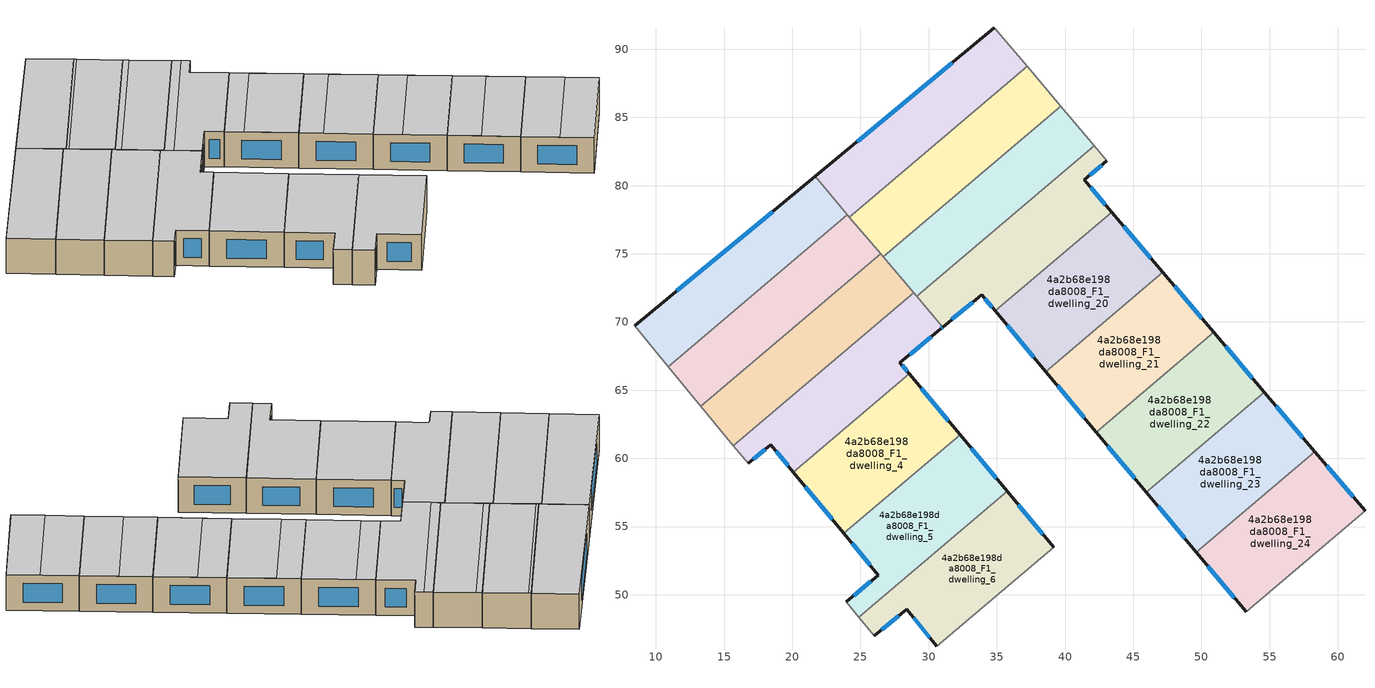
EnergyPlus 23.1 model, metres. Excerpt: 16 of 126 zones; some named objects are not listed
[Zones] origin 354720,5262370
4a2b68e198da8008_F1_dwelling_0
 floor to 4a2b68e198da8008_F0_dwelling_0 (EU_floor_Construction): 21.66,80.68 24.04,77.87 10.9,66.72 8.43,69.71 z3
 wall outside (EU_wall_Construction): 21.66,80.68 8.43,69.71 z3:6
 wall to 4a2b68e198da8008_F1_dwelling_1 (EU_wall_Construction): 10.9,66.72 24.04,77.87 z3:6
 wall adiabatic (EU_wall_Construction): 8.43,69.71 10.9,66.72 z3:6
 wall to 4a2b68e198da8008_F1_dwelling_16 (EU_wall_Construction): 24.04,77.87 21.66,80.68 z3:6
 window (EU_Window_Construction): 18.56,78.1 11.54,72.28 z3.7:5.3
 ceiling to 4a2b68e198da8008_F2_dwelling_0 (EU_floor_Construction): 24.04,77.87 21.66,80.68 8.43,69.71 10.9,66.72 z6
4a2b68e198da8008_F1_dwelling_1
 floor to 4a2b68e198da8008_F0_dwelling_1 (EU_floor_Construction): 24.04,77.87 26.48,75 13.29,63.82 10.9,66.72 z3
 wall to 4a2b68e198da8008_F1_dwelling_2 (EU_wall_Construction): 13.29,63.82 26.48,75 z3:6
 wall adiabatic (EU_wall_Construction): 10.9,66.72 13.29,63.82 z3:6
 wall to 4a2b68e198da8008_F1_dwelling_17 (EU_wall_Construction): 26.48,75 24.19,77.7 z3:6
 wall to 4a2b68e198da8008_F1_dwelling_16 (EU_wall_Construction): 24.19,77.7 24.05,77.87 z3:6
 ceiling to 4a2b68e198da8008_F2_dwelling_1 (EU_floor_Construction): 26.48,75 24.04,77.87 10.9,66.72 13.29,63.82 z6
4a2b68e198da8008_F1_dwelling_16
 floor to 4a2b68e198da8008_F0_dwelling_16 (EU_floor_Construction): 34.81,91.57 37.21,88.74 24.19,77.7 21.66,80.68 z3
 wall outside (EU_wall_Construction): 34.81,91.57 21.66,80.68 z3:6
 wall to 4a2b68e198da8008_F1_dwelling_17 (EU_wall_Construction): 24.19,77.7 37.21,88.74 z3:6
 wall adiabatic (EU_wall_Construction): 37.21,88.74 34.81,91.57 z3:6
 window (EU_Window_Construction): 31.72,89.01 24.75,83.24 z3.7:5.3
 ceiling to 4a2b68e198da8008_F2_dwelling_16 (EU_floor_Construction): 37.21,88.74 34.81,91.57 21.66,80.68 24.19,77.7 z6
4a2b68e198da8008_F1_dwelling_17
 floor to 4a2b68e198da8008_F0_dwelling_17 (EU_floor_Construction): 37.21,88.74 39.68,85.83 26.66,74.79 24.19,77.7 z3
 wall to 4a2b68e198da8008_F1_dwelling_18 (EU_wall_Construction): 26.66,74.79 39.68,85.83 z3:6
 wall adiabatic (EU_wall_Construction): 39.68,85.83 37.21,88.74 z3:6
 wall to 4a2b68e198da8008_F1_dwelling_2 (EU_wall_Construction): 26.48,75 26.66,74.79 z3:6
 ceiling to 4a2b68e198da8008_F2_dwelling_17 (EU_floor_Construction): 39.68,85.83 37.38,88.55 24.36,77.5 26.66,74.79 z6
 ceiling to 4a2b68e198da8008_F2_dwelling_16 (EU_floor_Construction): 37.38,88.55 37.21,88.74 24.19,77.7 24.36,77.5 z6
4a2b68e198da8008_F1_dwelling_18
 floor to 4a2b68e198da8008_F0_dwelling_18 (EU_floor_Construction): 39.68,85.83 42.14,82.93 29.12,71.89 26.66,74.79 z3
 wall to 4a2b68e198da8008_F1_dwelling_19 (EU_wall_Construction): 29.12,71.89 42.14,82.93 z3:6
 wall adiabatic (EU_wall_Construction): 42.14,82.93 39.68,85.83 z3:6
 wall to 4a2b68e198da8008_F1_dwelling_2 (EU_wall_Construction): 26.66,74.79 28.91,72.13 z3:6
 wall to 4a2b68e198da8008_F1_dwelling_3 (EU_wall_Construction): 28.91,72.13 29.12,71.89 z3:6
 ceiling to 4a2b68e198da8008_F2_dwelling_18 (EU_floor_Construction): 42.14,82.93 40,85.45 26.98,74.41 29.12,71.89 z6
 ceiling to 4a2b68e198da8008_F2_dwelling_17 (EU_floor_Construction): 40,85.45 39.68,85.83 26.66,74.79 26.98,74.41 z6
4a2b68e198da8008_F1_dwelling_19
 floor to 4a2b68e198da8008_F0_dwelling_19 (EU_floor_Construction): 43.07,81.84 41.41,80.43 43.42,78.06 34.88,70.81 33.89,72 31.03,69.63 29.12,71.89 42.14,82.93 z3
 wall outside (EU_wall_Construction): 31.03,69.63 33.89,72 34.88,70.81 / 43.42,78.06 41.41,80.43 43.07,81.84 z3:6
 wall adiabatic (EU_wall_Construction): 43.07,81.84 42.14,82.93 z3:6
 wall to 4a2b68e198da8008_F1_dwelling_20 (EU_wall_Construction): 34.88,70.81 43.42,78.06 z3:6
 wall to 4a2b68e198da8008_F1_dwelling_3 (EU_wall_Construction): 29.12,71.89 31.03,69.63 z3:6
 window (EU_Window_Construction): 31.7,70.19 33.22,71.44 / 41.8,80.76 42.68,81.51 / 42.95,78.61 41.88,79.87 / 34.12,71.72 34.65,71.09 z3.7:5.3
 ceiling to 4a2b68e198da8008_F2_dwelling_19 (EU_floor_Construction): 43.42,78.06 41.41,80.43 43.07,81.84 42.63,82.35 29.61,71.31 31.03,69.63 33.89,72 34.88,70.81 z6
 ceiling to 4a2b68e198da8008_F2_dwelling_18 (EU_floor_Construction): 42.63,82.35 42.14,82.93 29.12,71.89 29.61,71.31 z6
4a2b68e198da8008_F1_dwelling_2
 floor to 4a2b68e198da8008_F0_dwelling_2 (EU_floor_Construction): 26.48,75 28.91,72.13 15.69,60.92 13.29,63.82 z3
 wall to 4a2b68e198da8008_F1_dwelling_3 (EU_wall_Construction): 15.69,60.92 28.91,72.13 z3:6
 wall adiabatic (EU_wall_Construction): 13.29,63.82 15.69,60.92 z3:6
 ceiling to 4a2b68e198da8008_F2_dwelling_2 (EU_floor_Construction): 28.91,72.13 26.48,75 13.29,63.82 15.69,60.92 z6
4a2b68e198da8008_F1_dwelling_20
 floor to 4a2b68e198da8008_F0_dwelling_20 (EU_floor_Construction): 43.42,78.06 47.17,73.64 38.59,66.36 34.88,70.81 z3
 wall outside (EU_wall_Construction): 47.17,73.64 43.42,78.06 / 34.88,70.81 38.59,66.36 z3:6
 wall to 4a2b68e198da8008_F1_dwelling_21 (EU_wall_Construction): 38.59,66.36 47.17,73.64 z3:6
 window (EU_Window_Construction): 46.29,74.68 44.3,77.02 / 35.75,69.77 37.72,67.41 z3.7:5.3
 ceiling adiabatic (EU_roof_Construction): 47.17,73.64 44.42,76.88 35.87,69.62 38.59,66.36 z6
 ceiling to 4a2b68e198da8008_F2_dwelling_19 (EU_floor_Construction): 44.42,76.88 43.42,78.06 34.88,70.81 35.87,69.62 z6
4a2b68e198da8008_F1_dwelling_21
 floor to 4a2b68e198da8008_F0_dwelling_21 (EU_floor_Construction): 47.17,73.64 50.9,69.24 42.28,61.93 38.59,66.36 z3
 wall outside (EU_wall_Construction): 50.9,69.24 47.17,73.64 / 38.59,66.36 42.28,61.93 z3:6
 wall to 4a2b68e198da8008_F1_dwelling_22 (EU_wall_Construction): 42.28,61.93 50.9,69.24 z3:6
 window (EU_Window_Construction): 50.02,70.27 48.04,72.6 / 39.46,65.32 41.42,62.97 z3.7:5.3
 ceiling to 4a2b68e198da8008_F2_dwelling_21 (EU_floor_Construction): 50.9,69.24 48.41,72.17 39.82,64.88 42.28,61.93 z6
 ceiling to 4a2b68e198da8008_F2_dwelling_20 (EU_floor_Construction): 48.41,72.17 47.17,73.64 38.59,66.36 39.82,64.88 z6
4a2b68e198da8008_F1_dwelling_22
 floor to 4a2b68e198da8008_F0_dwelling_22 (EU_floor_Construction): 50.9,69.24 54.61,64.86 45.96,57.52 42.28,61.93 z3
 wall outside (EU_wall_Construction): 54.61,64.86 50.9,69.24 / 42.28,61.93 45.96,57.52 z3:6
 wall to 4a2b68e198da8008_F1_dwelling_23 (EU_wall_Construction): 45.96,57.52 54.61,64.86 z3:6
 window (EU_Window_Construction): 53.74,65.89 51.77,68.21 / 43.15,60.9 45.1,58.56 z3.7:5.3
 ceiling to 4a2b68e198da8008_F2_dwelling_22 (EU_floor_Construction): 54.61,64.86 52.39,67.48 43.76,60.17 45.96,57.52 z6
 ceiling to 4a2b68e198da8008_F2_dwelling_21 (EU_floor_Construction): 52.39,67.48 50.9,69.24 42.28,61.93 43.76,60.17 z6
4a2b68e198da8008_F1_dwelling_23
 floor to 4a2b68e198da8008_F0_dwelling_23 (EU_floor_Construction): 54.61,64.86 58.31,60.49 49.63,53.13 45.96,57.52 z3
 wall outside (EU_wall_Construction): 58.31,60.49 54.61,64.86 / 45.96,57.52 49.63,53.13 z3:6
 wall to 4a2b68e198da8008_F1_dwelling_24 (EU_wall_Construction): 49.63,53.13 58.31,60.49 z3:6
 window (EU_Window_Construction): 57.45,61.52 55.48,63.83 / 46.82,56.49 48.77,54.16 z3.7:5.3
 ceiling to 4a2b68e198da8008_F2_dwelling_23 (EU_floor_Construction): 58.31,60.49 56.34,62.82 47.67,55.47 49.63,53.13 z6
 ceiling to 4a2b68e198da8008_F2_dwelling_22 (EU_floor_Construction): 56.34,62.82 54.61,64.86 45.96,57.52 47.67,55.47 z6
4a2b68e198da8008_F1_dwelling_24
 floor to 4a2b68e198da8008_F0_dwelling_24 (EU_floor_Construction): 58.31,60.49 62,56.15 53.27,48.75 49.63,53.13 z3
 wall outside (EU_wall_Construction): 62,56.15 58.31,60.49 / 49.63,53.13 53.27,48.75 z3:6
 wall to 4a2b68e198da8008_F1_dwelling_25 (EU_wall_Construction): 53.27,48.75 62,56.15 z3:6
 window (EU_Window_Construction): 61.13,57.17 59.18,59.47 / 50.48,52.1 52.42,49.78 z3.7:5.3
 ceiling to 4a2b68e198da8008_F2_dwelling_23 (EU_floor_Construction): 60.28,58.17 58.31,60.49 49.63,53.13 51.57,50.79 z6
 ceiling to 4a2b68e198da8008_F2_dwelling_24 (EU_floor_Construction): 62,56.15 60.28,58.17 51.57,50.79 53.27,48.75 z6
4a2b68e198da8008_F1_dwelling_3
 floor to 4a2b68e198da8008_F0_dwelling_3 (EU_floor_Construction): 28.91,72.13 31.03,69.63 30.9,69.52 27.89,67.02 28.58,66.2 20.08,58.98 18.42,60.99 16.75,59.63 15.69,60.92 z3
 wall outside (EU_wall_Construction): 28.58,66.2 27.89,67.02 30.9,69.52 31.03,69.63 / 16.75,59.63 18.42,60.99 20.08,58.98 z3:6
 wall to 4a2b68e198da8008_F1_dwelling_4 (EU_wall_Construction): 20.08,58.98 28.58,66.2 z3:6
 wall adiabatic (EU_wall_Construction): 15.69,60.92 16.75,59.63 z3:6
 window (EU_Window_Construction): 30.93,69.54 31,69.61 / 28.6,67.61 30.19,68.93 / 28.42,66.39 28.06,66.83 / 18.81,60.52 19.69,59.45 / 17.14,59.95 18.03,60.67 z3.7:5.3
 ceiling to 4a2b68e198da8008_F2_dwelling_3 (EU_floor_Construction): 28.58,66.2 27.89,67.02 30.9,69.52 31.03,69.63 28.91,72.13 15.69,60.92 16.75,59.63 18.42,60.99 20.08,58.98 z6
4a2b68e198da8008_F1_dwelling_4
 floor to 4a2b68e198da8008_F0_dwelling_4 (EU_floor_Construction): 28.58,66.2 32.31,61.72 23.79,54.49 20.08,58.98 z3
 wall outside (EU_wall_Construction): 20.08,58.98 23.79,54.49 / 32.31,61.72 28.58,66.2 z3:6
 wall to 4a2b68e198da8008_F1_dwelling_5 (EU_wall_Construction): 23.79,54.49 32.31,61.72 z3:6
 window (EU_Window_Construction): 20.95,57.93 22.92,55.55 / 31.44,62.77 29.46,65.15 z3.7:5.3
 ceiling to 4a2b68e198da8008_F2_dwelling_4 (EU_floor_Construction): 32.31,61.72 28.58,66.2 20.08,58.98 23.79,54.49 z6
4a2b68e198da8008_F1_dwelling_5
 floor to 4a2b68e198da8008_F0_dwelling_5 (EU_floor_Construction): 32.31,61.72 35.78,57.57 24.89,48.34 23.95,49.49 26.32,51.43 23.79,54.49 z3
 wall outside (EU_wall_Construction): 35.78,57.57 32.31,61.72 / 23.79,54.49 26.32,51.43 23.95,49.49 z3:6
 wall to 4a2b68e198da8008_F1_dwelling_6 (EU_wall_Construction): 24.89,48.34 35.78,57.57 z3:6
 wall adiabatic (EU_wall_Construction): 23.95,49.49 24.89,48.34 z3:6
 window (EU_Window_Construction): 34.96,58.55 33.13,60.75 / 25.76,50.97 24.5,49.94 / 24.38,53.77 25.72,52.15 z3.7:5.3
 ceiling to 4a2b68e198da8008_F2_dwelling_5 (EU_floor_Construction): 35.78,57.57 32.31,61.72 23.79,54.49 26.32,51.43 23.95,49.49 24.89,48.34 z6
4a2b68e198da8008_F1_dwelling_6
 floor to 4a2b68e198da8008_F0_dwelling_6 (EU_floor_Construction): 35.78,57.57 39.18,53.49 30.61,46.23 28.38,48.93 26.01,46.98 24.89,48.34 z3
 wall outside (EU_wall_Construction): 39.18,53.49 35.78,57.57 / 26.01,46.98 28.38,48.93 30.61,46.23 z3:6
 wall to 4a2b68e198da8008_F1_dwelling_7 (EU_wall_Construction): 30.61,46.23 39.18,53.49 z3:6
 wall adiabatic (EU_wall_Construction): 24.89,48.34 26.01,46.98 z3:6
 window (EU_Window_Construction): 38.38,54.45 36.58,56.61 / 28.9,48.3 30.09,46.86 / 26.57,47.43 27.82,48.47 z3.7:5.3
 ceiling to 4a2b68e198da8008_F2_dwelling_6 (EU_floor_Construction): 39.18,53.49 35.78,57.57 24.89,48.34 26.01,46.98 28.38,48.93 30.61,46.23 z6
[Building]
EU S2 Campaign: North Axis=0; Terrain=City; Solar Distribution=FullExterior
[Site:Location]
Budapest.Ferenc.Liszt.Intl.AP: Latitude=47.437; Longitude=19.256; Time Zone=1; Elevation=185
[SizingPeriod:WeatherFileDays]
AnnualSizingPeriod: Begin Month=1; Begin Day of Month=1; End Month=12; End Day of Month=31; Day of Week for Start Day=Monday; Use Weather File Daylight Saving Period=No; Use Weather File Rain and Snow Indicators=No
[MATERIAL]
EU_InternalMass_Material: Roughness=MediumRough; Thickness=0.1; Conductivity=1; Density=1800; Specific Heat=900; Thermal Absorptance=0.9; Solar Absorptance=0.7; Visible Absorptance=0.7
[MATERIAL:NOMASS] Roughness=MediumRough; Thermal Absorptance=0.9; Solar Absorptance=0.7; Visible Absorptance=0.7
Name | Thermal Resistance
EU_wall_NoMass | 0.832559
EU_roof_NoMass | 1.39638
EU_floor_NoMass | 0.872794
[WINDOWMATERIAL:SIMPLEGLAZINGSYSTEM]
EU_Window_SimpleGlazing: UFactor=2.79869; Solar Heat Gain Coefficient=0.75; Visible Transmittance=0.75
[CONSTRUCTION]
EU_wall_Construction: EU_wall_NoMass
EU_roof_Construction: EU_roof_NoMass
EU_floor_Construction: EU_floor_NoMass
EU_Window_Construction: EU_Window_SimpleGlazing
EU_InternalMass_Construction: EU_InternalMass_Material
[ZONE] Type=1; Multiplier=1; Ceiling Height=autocalculate; Floor Area=autocalculate; Part of Total Floor Area=Yes
Name | Volume
4a2b68e198da8008_F1_dwelling_0; 4a2b68e198da8008_F1_dwelling_2 | 195.089
4a2b68e198da8008_F1_dwelling_1 | 195.083
4a2b68e198da8008_F1_dwelling_16 | 195.094
4a2b68e198da8008_F1_dwelling_17 | 195.092
4a2b68e198da8008_F1_dwelling_18 | 195.064
4a2b68e198da8008_F1_dwelling_19 | 195.115
4a2b68e198da8008_F1_dwelling_20 | 195.079
4a2b68e198da8008_F1_dwelling_21 | 195.085
4a2b68e198da8008_F1_dwelling_22 | 195.104
4a2b68e198da8008_F1_dwelling_23 | 195.076
4a2b68e198da8008_F1_dwelling_24 | 195.091
4a2b68e198da8008_F1_dwelling_3 | 195.114
4a2b68e198da8008_F1_dwelling_4 | 195.081
4a2b68e198da8008_F1_dwelling_5 | 195.084
4a2b68e198da8008_F1_dwelling_6 | 195.082
[INTERNALMASS] Construction=EU_InternalMass_Construction
Name | Zone or ZoneList | Surface Area
4a2b68e198da8008_F1_dwelling_0_EU_InternalMass | 4a2b68e198da8008_F1_dwelling_0 | 65.0296
4a2b68e198da8008_F1_dwelling_1_EU_InternalMass | 4a2b68e198da8008_F1_dwelling_1 | 65.0276
4a2b68e198da8008_F1_dwelling_2_EU_InternalMass | 4a2b68e198da8008_F1_dwelling_2 | 65.0294
4a2b68e198da8008_F1_dwelling_3_EU_InternalMass | 4a2b68e198da8008_F1_dwelling_3 | 65.0381
4a2b68e198da8008_F1_dwelling_4_EU_InternalMass | 4a2b68e198da8008_F1_dwelling_4 | 65.027
4a2b68e198da8008_F1_dwelling_5_EU_InternalMass | 4a2b68e198da8008_F1_dwelling_5 | 65.0281
4a2b68e198da8008_F1_dwelling_6_EU_InternalMass | 4a2b68e198da8008_F1_dwelling_6 | 65.0275
4a2b68e198da8008_F1_dwelling_16_EU_InternalMass | 4a2b68e198da8008_F1_dwelling_16 | 65.0313
4a2b68e198da8008_F1_dwelling_17_EU_InternalMass | 4a2b68e198da8008_F1_dwelling_17 | 65.0306
4a2b68e198da8008_F1_dwelling_18_EU_InternalMass | 4a2b68e198da8008_F1_dwelling_18 | 65.0212
4a2b68e198da8008_F1_dwelling_19_EU_InternalMass | 4a2b68e198da8008_F1_dwelling_19 | 65.038
4a2b68e198da8008_F1_dwelling_20_EU_InternalMass | 4a2b68e198da8008_F1_dwelling_20 | 65.0262
4a2b68e198da8008_F1_dwelling_21_EU_InternalMass | 4a2b68e198da8008_F1_dwelling_21 | 65.0282
4a2b68e198da8008_F1_dwelling_22_EU_InternalMass | 4a2b68e198da8008_F1_dwelling_22 | 65.0346
4a2b68e198da8008_F1_dwelling_23_EU_InternalMass | 4a2b68e198da8008_F1_dwelling_23 | 65.0251
4a2b68e198da8008_F1_dwelling_24_EU_InternalMass | 4a2b68e198da8008_F1_dwelling_24 | 65.0304
[OTHEREQUIPMENT] Fuel Type=Electricity; Design Level Calculation Method=Watts/Area; Power per Zone Floor Area=1; Fraction Latent=0; Fraction Radiant=0; Fraction Lost=0; Carbon Dioxide Generation Rate=0; EndUse Subcategory=EU_Step8_InternalGains
Name | Zone or ZoneList or Space or SpaceList | Schedule
EU_Step8_InternalGain_4a2b68e198da8008_F1_dwelling_0_f000 | 4a2b68e198da8008_F1_dwelling_0 | EU_Step8_GainSchedule_4a2b68e198da8008_F1_dwelling_0_f000
EU_Step8_InternalGain_4a2b68e198da8008_F1_dwelling_1_f000 | 4a2b68e198da8008_F1_dwelling_1 | EU_Step8_GainSchedule_4a2b68e198da8008_F1_dwelling_1_f000
EU_Step8_InternalGain_4a2b68e198da8008_F1_dwelling_2_f000 | 4a2b68e198da8008_F1_dwelling_2 | EU_Step8_GainSchedule_4a2b68e198da8008_F1_dwelling_2_f000
EU_Step8_InternalGain_4a2b68e198da8008_F1_dwelling_3_f000 | 4a2b68e198da8008_F1_dwelling_3 | EU_Step8_GainSchedule_4a2b68e198da8008_F1_dwelling_3_f000
EU_Step8_InternalGain_4a2b68e198da8008_F1_dwelling_4_f000 | 4a2b68e198da8008_F1_dwelling_4 | EU_Step8_GainSchedule_4a2b68e198da8008_F1_dwelling_4_f000
EU_Step8_InternalGain_4a2b68e198da8008_F1_dwelling_5_f000 | 4a2b68e198da8008_F1_dwelling_5 | EU_Step8_GainSchedule_4a2b68e198da8008_F1_dwelling_5_f000
EU_Step8_InternalGain_4a2b68e198da8008_F1_dwelling_6_f000 | 4a2b68e198da8008_F1_dwelling_6 | EU_Step8_GainSchedule_4a2b68e198da8008_F1_dwelling_6_f000
EU_Step8_InternalGain_4a2b68e198da8008_F1_dwelling_16_f000 | 4a2b68e198da8008_F1_dwelling_16 | EU_Step8_GainSchedule_4a2b68e198da8008_F1_dwelling_16_f000
EU_Step8_InternalGain_4a2b68e198da8008_F1_dwelling_17_f000 | 4a2b68e198da8008_F1_dwelling_17 | EU_Step8_GainSchedule_4a2b68e198da8008_F1_dwelling_17_f000
EU_Step8_InternalGain_4a2b68e198da8008_F1_dwelling_18_f000 | 4a2b68e198da8008_F1_dwelling_18 | EU_Step8_GainSchedule_4a2b68e198da8008_F1_dwelling_18_f000
EU_Step8_InternalGain_4a2b68e198da8008_F1_dwelling_19_f000 | 4a2b68e198da8008_F1_dwelling_19 | EU_Step8_GainSchedule_4a2b68e198da8008_F1_dwelling_19_f000
EU_Step8_InternalGain_4a2b68e198da8008_F1_dwelling_20_f000 | 4a2b68e198da8008_F1_dwelling_20 | EU_Step8_GainSchedule_4a2b68e198da8008_F1_dwelling_20_f000
EU_Step8_InternalGain_4a2b68e198da8008_F1_dwelling_21_f000 | 4a2b68e198da8008_F1_dwelling_21 | EU_Step8_GainSchedule_4a2b68e198da8008_F1_dwelling_21_f000
EU_Step8_InternalGain_4a2b68e198da8008_F1_dwelling_22_f000 | 4a2b68e198da8008_F1_dwelling_22 | EU_Step8_GainSchedule_4a2b68e198da8008_F1_dwelling_22_f000
EU_Step8_InternalGain_4a2b68e198da8008_F1_dwelling_23_f000 | 4a2b68e198da8008_F1_dwelling_23 | EU_Step8_GainSchedule_4a2b68e198da8008_F1_dwelling_23_f000
EU_Step8_InternalGain_4a2b68e198da8008_F1_dwelling_24_f000 | 4a2b68e198da8008_F1_dwelling_24 | EU_Step8_GainSchedule_4a2b68e198da8008_F1_dwelling_24_f000
[ZONEVENTILATION:DESIGNFLOWRATE] Schedule=EU_AlwaysOn; Design Flow Rate Calculation Method=AirChanges/Hour; Air Changes per Hour=0.475469; Ventilation Type=Natural; Fan Pressure Rise=0; Fan Total Efficiency=1; Constant Term Coefficient=1; Temperature Term Coefficient=0; Velocity Term Coefficient=0; Velocity Squared Term Coefficient=0; Minimum Indoor Temperature=-100; Maximum Indoor Temperature=100; Delta Temperature=-100; Minimum Outdoor Temperature=-100; Maximum Outdoor Temperature=100; Maximum Wind Speed=40
Name | Zone or ZoneList or Space or SpaceList
EU_ConstantAir_4a2b68e198da8008_F1_dwelling_0 | 4a2b68e198da8008_F1_dwelling_0
EU_ConstantAir_4a2b68e198da8008_F1_dwelling_1 | 4a2b68e198da8008_F1_dwelling_1
EU_ConstantAir_4a2b68e198da8008_F1_dwelling_2 | 4a2b68e198da8008_F1_dwelling_2
EU_ConstantAir_4a2b68e198da8008_F1_dwelling_3 | 4a2b68e198da8008_F1_dwelling_3
EU_ConstantAir_4a2b68e198da8008_F1_dwelling_4 | 4a2b68e198da8008_F1_dwelling_4
EU_ConstantAir_4a2b68e198da8008_F1_dwelling_5 | 4a2b68e198da8008_F1_dwelling_5
EU_ConstantAir_4a2b68e198da8008_F1_dwelling_6 | 4a2b68e198da8008_F1_dwelling_6
EU_ConstantAir_4a2b68e198da8008_F1_dwelling_16 | 4a2b68e198da8008_F1_dwelling_16
EU_ConstantAir_4a2b68e198da8008_F1_dwelling_17 | 4a2b68e198da8008_F1_dwelling_17
EU_ConstantAir_4a2b68e198da8008_F1_dwelling_18 | 4a2b68e198da8008_F1_dwelling_18
EU_ConstantAir_4a2b68e198da8008_F1_dwelling_19 | 4a2b68e198da8008_F1_dwelling_19
EU_ConstantAir_4a2b68e198da8008_F1_dwelling_20 | 4a2b68e198da8008_F1_dwelling_20
EU_ConstantAir_4a2b68e198da8008_F1_dwelling_21 | 4a2b68e198da8008_F1_dwelling_21
EU_ConstantAir_4a2b68e198da8008_F1_dwelling_22 | 4a2b68e198da8008_F1_dwelling_22
EU_ConstantAir_4a2b68e198da8008_F1_dwelling_23 | 4a2b68e198da8008_F1_dwelling_23
EU_ConstantAir_4a2b68e198da8008_F1_dwelling_24 | 4a2b68e198da8008_F1_dwelling_24
[HVACTEMPLATE:ZONE:IDEALLOADSAIRSYSTEM] System Availability Schedule=EU_AlwaysOn; Maximum Heating Supply Air Temperature=50; Minimum Cooling Supply Air Temperature=13; Maximum Heating Supply Air Humidity Ratio=0.0156; Minimum Cooling Supply Air Humidity Ratio=0.0077; Heating Limit=NoLimit; Cooling Limit=NoLimit; Heating Availability Schedule=EU_AlwaysOn; Cooling Availability Schedule=EU_CoolingOff; Dehumidification Control Type=ConstantSensibleHeatRatio; Cooling Sensible Heat Ratio=0.7; Dehumidification Setpoint=60; Humidification Control Type=None; Humidification Setpoint=30; Outdoor Air Method=None; Outdoor Air Flow Rate per Person=0.00944; Outdoor Air Flow Rate per Zone Floor Area=0; Outdoor Air Flow Rate per Zone=0; Demand Controlled Ventilation Type=None; Outdoor Air Economizer Type=NoEconomizer; Heat Recovery Type=None; Sensible Heat Recovery Effectiveness=0.7; Latent Heat Recovery Effectiveness=0.65
Name | Template Thermostat
4a2b68e198da8008_F1_dwelling_0 | EU_HeatOnly_4a2b68e198da8008_F1_dwelling_0
4a2b68e198da8008_F1_dwelling_1 | EU_HeatOnly_4a2b68e198da8008_F1_dwelling_1
4a2b68e198da8008_F1_dwelling_2 | EU_HeatOnly_4a2b68e198da8008_F1_dwelling_2
4a2b68e198da8008_F1_dwelling_3 | EU_HeatOnly_4a2b68e198da8008_F1_dwelling_3
4a2b68e198da8008_F1_dwelling_4 | EU_HeatOnly_4a2b68e198da8008_F1_dwelling_4
4a2b68e198da8008_F1_dwelling_5 | EU_HeatOnly_4a2b68e198da8008_F1_dwelling_5
4a2b68e198da8008_F1_dwelling_6 | EU_HeatOnly_4a2b68e198da8008_F1_dwelling_6
4a2b68e198da8008_F1_dwelling_16 | EU_HeatOnly_4a2b68e198da8008_F1_dwelling_16
4a2b68e198da8008_F1_dwelling_17 | EU_HeatOnly_4a2b68e198da8008_F1_dwelling_17
4a2b68e198da8008_F1_dwelling_18 | EU_HeatOnly_4a2b68e198da8008_F1_dwelling_18
4a2b68e198da8008_F1_dwelling_19 | EU_HeatOnly_4a2b68e198da8008_F1_dwelling_19
4a2b68e198da8008_F1_dwelling_20 | EU_HeatOnly_4a2b68e198da8008_F1_dwelling_20
4a2b68e198da8008_F1_dwelling_21 | EU_HeatOnly_4a2b68e198da8008_F1_dwelling_21
4a2b68e198da8008_F1_dwelling_22 | EU_HeatOnly_4a2b68e198da8008_F1_dwelling_22
4a2b68e198da8008_F1_dwelling_23 | EU_HeatOnly_4a2b68e198da8008_F1_dwelling_23
4a2b68e198da8008_F1_dwelling_24 | EU_HeatOnly_4a2b68e198da8008_F1_dwelling_24
[SIZING:ZONE] Zone Cooling Design Supply Air Temperature Input Method=SupplyAirTemperature; Zone Cooling Design Supply Air Temperature=13; Zone Heating Design Supply Air Temperature Input Method=SupplyAirTemperature; Zone Heating Design Supply Air Temperature=50; Zone Cooling Design Supply Air Humidity Ratio=0.008; Zone Heating Design Supply Air Humidity Ratio=0.008; Cooling Design Air Flow Method=DesignDay; Cooling Design Air Flow Rate=0; Cooling Minimum Air Flow per Zone Floor Area=0.000762; Cooling Minimum Air Flow=0; Cooling Minimum Air Flow Fraction=0.2; Heating Design Air Flow Method=DesignDay; Heating Design Air Flow Rate=0; Heating Maximum Air Flow per Zone Floor Area=0.002032; Heating Maximum Air Flow=0.141576; Heating Maximum Air Flow Fraction=0.3; Account for Dedicated Outdoor Air System=No; Dedicated Outdoor Air System Control Strategy=NeutralSupplyAir; Dedicated Outdoor Air Low Setpoint Temperature for Design=autosize; Dedicated Outdoor Air High Setpoint Temperature for Design=autosize; Zone Load Sizing Method=Sensible Load Only No Latent Load; Zone Latent Cooling Design Supply Air Humidity Ratio Input Method=HumidityRatioDifference; Zone Cooling Design Supply Air Humidity Ratio Difference=0.005; Zone Latent Heating Design Supply Air Humidity Ratio Input Method=HumidityRatioDifference; Zone Humidification Design Supply Air Humidity Ratio Difference=0.005
4a2b68e198da8008_F1_dwelling_0; 4a2b68e198da8008_F1_dwelling_1; 4a2b68e198da8008_F1_dwelling_2; 4a2b68e198da8008_F1_dwelling_3; 4a2b68e198da8008_F1_dwelling_4; 4a2b68e198da8008_F1_dwelling_5; 4a2b68e198da8008_F1_dwelling_6; 4a2b68e198da8008_F1_dwelling_16; 4a2b68e198da8008_F1_dwelling_17; 4a2b68e198da8008_F1_dwelling_18; 4a2b68e198da8008_F1_dwelling_19; 4a2b68e198da8008_F1_dwelling_20; 4a2b68e198da8008_F1_dwelling_21; 4a2b68e198da8008_F1_dwelling_22; 4a2b68e198da8008_F1_dwelling_23; 4a2b68e198da8008_F1_dwelling_24
[SCHEDULE:CONSTANT]
Name | Hourly Value
EU_AlwaysOn | 1
EU_CoolingOff | 0
[SCHEDULE:FILE] Column Number=1; Rows to Skip at Top=0; Number of Hours of Data=8760; Column Separator=Comma; Interpolate to Timestep=No; Minutes per Item=60; Adjust Schedule for Daylight Savings=Yes
Name | File
EU_Step8_GainSchedule_4a2b68e198da8008_F1_dwelling_0_f000 | ../../schedules/4a2b68e198da8008/4a2b68e198da8008_F1_dwelling_0_f000_gain.csv
EU_Step8_GainSchedule_4a2b68e198da8008_F1_dwelling_1_f000 | ../../schedules/4a2b68e198da8008/4a2b68e198da8008_F1_dwelling_1_f000_gain.csv
EU_Step8_GainSchedule_4a2b68e198da8008_F1_dwelling_2_f000 | ../../schedules/4a2b68e198da8008/4a2b68e198da8008_F1_dwelling_2_f000_gain.csv
EU_Step8_GainSchedule_4a2b68e198da8008_F1_dwelling_3_f000 | ../../schedules/4a2b68e198da8008/4a2b68e198da8008_F1_dwelling_3_f000_gain.csv
EU_Step8_GainSchedule_4a2b68e198da8008_F1_dwelling_4_f000 | ../../schedules/4a2b68e198da8008/4a2b68e198da8008_F1_dwelling_4_f000_gain.csv
EU_Step8_GainSchedule_4a2b68e198da8008_F1_dwelling_5_f000 | ../../schedules/4a2b68e198da8008/4a2b68e198da8008_F1_dwelling_5_f000_gain.csv
EU_Step8_GainSchedule_4a2b68e198da8008_F1_dwelling_6_f000 | ../../schedules/4a2b68e198da8008/4a2b68e198da8008_F1_dwelling_6_f000_gain.csv
EU_Step8_GainSchedule_4a2b68e198da8008_F1_dwelling_16_f000 | ../../schedules/4a2b68e198da8008/4a2b68e198da8008_F1_dwelling_16_f000_gain.csv
EU_Step8_GainSchedule_4a2b68e198da8008_F1_dwelling_17_f000 | ../../schedules/4a2b68e198da8008/4a2b68e198da8008_F1_dwelling_17_f000_gain.csv
EU_Step8_GainSchedule_4a2b68e198da8008_F1_dwelling_18_f000 | ../../schedules/4a2b68e198da8008/4a2b68e198da8008_F1_dwelling_18_f000_gain.csv
EU_Step8_GainSchedule_4a2b68e198da8008_F1_dwelling_19_f000 | ../../schedules/4a2b68e198da8008/4a2b68e198da8008_F1_dwelling_19_f000_gain.csv
EU_Step8_GainSchedule_4a2b68e198da8008_F1_dwelling_20_f000 | ../../schedules/4a2b68e198da8008/4a2b68e198da8008_F1_dwelling_20_f000_gain.csv
EU_Step8_GainSchedule_4a2b68e198da8008_F1_dwelling_21_f000 | ../../schedules/4a2b68e198da8008/4a2b68e198da8008_F1_dwelling_21_f000_gain.csv
EU_Step8_GainSchedule_4a2b68e198da8008_F1_dwelling_22_f000 | ../../schedules/4a2b68e198da8008/4a2b68e198da8008_F1_dwelling_22_f000_gain.csv
EU_Step8_GainSchedule_4a2b68e198da8008_F1_dwelling_23_f000 | ../../schedules/4a2b68e198da8008/4a2b68e198da8008_F1_dwelling_23_f000_gain.csv
EU_Step8_GainSchedule_4a2b68e198da8008_F1_dwelling_24_f000 | ../../schedules/4a2b68e198da8008/4a2b68e198da8008_F1_dwelling_24_f000_gain.csv
